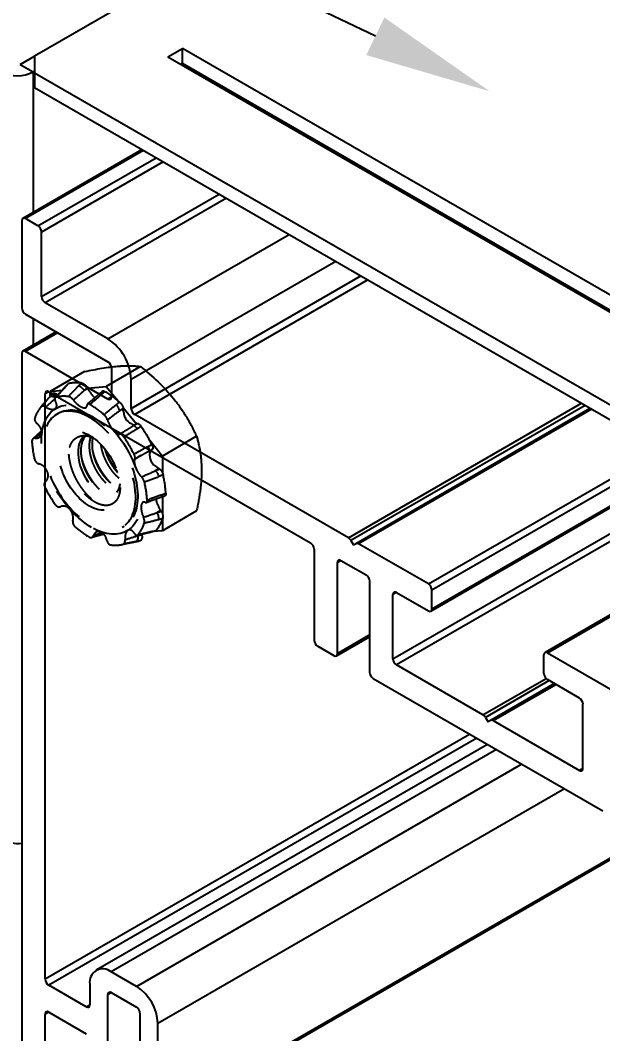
# Model space of a CAD drawing. Extents: x 0 to 11.1, y -12.5 to 0.1.
# Drawn here: x 6.555 to 7.704, y -7.981 to -5.982 of the extents above; entities that cross this region are included whole.
import ezdxf
from ezdxf import colors
from ezdxf.entities.mleader import LeaderData, LeaderLine
from ezdxf.math import Vec2, Vec3

# ---------------------------------------------------------------- set-up
doc = ezdxf.new("R2010")
doc.units = 0
doc.header["$LTSCALE"] = 0.5
doc.header["$MEASUREMENT"] = 0
doc.linetypes.add('HIDDEN', pattern=[0.375, 0.25, -0.125])
for name, color, linetype in [('FAB DWG', 221, 'CONTINUOUS'), ('Hardware', 242, 'CONTINUOUS'), ('Housing', 150, 'CONTINUOUS'), ('Mounting', 4, 'CONTINUOUS')]:
    doc.layers.add(name, color=color, linetype=linetype)
doc.styles.get("Standard").update_dxf_attribs({"font": 'arial.ttf'})

msp = doc.modelspace()

# ---------------------------------------------------------------- linework, layer by layer
at = {"layer": 'Hardware', "linetype": 'HIDDEN', "lineweight": 25, "ltscale": 0.5, "transparency": 16777216}
for p, q in [((6.6817, -6.6748), (6.6142, -6.7138)), ((6.7921, -6.665), (6.7247, -6.7039)), ((6.6701, -6.7032), (6.6761, -6.6972)), ((6.6142, -6.7138), (6.6374, -6.7117)), ((6.6142, -6.7235), (6.6142, -6.7138)), ((6.6486, -6.6994), (6.6432, -6.7054)), ((6.6501, -6.6985), (6.6448, -6.7044)), ((6.6872, -6.7063), (6.6812, -6.7123)), ((6.6882, -6.7082), (6.6812, -6.7123)), ((6.6882, -6.7082), (6.6872, -6.7063)), ((6.6876, -6.7072), (6.7247, -6.7039)), ((6.7169, -6.7132), (6.7105, -6.719)), ((6.7218, -6.7139), (6.7154, -6.7196)), ((6.7247, -6.7039), (6.7471, -6.7318)), ((6.6131, -6.7247), (6.6132, -6.7246)), ((6.6182, -6.7189), (6.6132, -6.7246)), ((6.744, -6.7405), (6.751, -6.7352)), ((6.6311, -6.7564), (6.6271, -6.7588)), ((6.7579, -6.7471), (6.7509, -6.7525)), ((6.7579, -6.7485), (6.7509, -6.7525)), ((6.7575, -6.7448), (6.7841, -6.7779)), ((6.7579, -6.7485), (6.7579, -6.7471)), ((6.7853, -6.7771), (6.7779, -6.782)), ((6.5971, -6.7913), (6.5962, -6.7922)), ((6.7515, -6.7979), (6.7584, -6.7939)), ((6.793, -6.7825), (6.7856, -6.7874)), ((6.8102, -6.8103), (6.8352, -6.8414)), ((6.9026, -6.8024), (6.8352, -6.8414)), ((6.8065, -6.8224), (6.8144, -6.8183)), ((6.8077, -6.8322), (6.8156, -6.8281)), ((6.8117, -6.8304), (6.8119, -6.83)), ((6.7927, -6.8405), (6.7811, -6.8473)), ((6.8352, -6.8414), (6.8352, -6.8742)), ((6.8283, -6.8663), (6.8213, -6.8703)), ((6.8213, -6.8703), (6.8294, -6.8668)), ((6.8294, -6.8668), (6.8283, -6.8663)), ((6.8366, -6.8784), (6.8285, -6.8819)), ((6.8338, -6.9176), (6.842, -6.9149)), ((6.8319, -6.9226), (6.8402, -6.9199)), ((6.8352, -6.9216), (6.8352, -6.9547)), ((6.8319, -6.9488), (6.8249, -6.9528)), ((6.8249, -6.9528), (6.8331, -6.9505)), ((6.8331, -6.9505), (6.8319, -6.9488)), ((6.9026, -6.9497), (6.8352, -6.9887)), ((6.8359, -6.9647), (6.8278, -6.9669)), ((6.8352, -6.9667), (6.8352, -6.9887)), ((6.7174, -6.9957), (6.7196, -6.9951)), ((6.756, -6.982), (6.76, -6.9797)), ((6.7903, -6.9964), (6.787, -6.9984)), ((6.787, -6.9984), (6.7946, -6.9968)), ((6.7946, -6.9968), (6.7943, -6.9955)), ((6.8136, -6.991), (6.8215, -6.9892)), ((6.8153, -6.9898), (6.8232, -6.9881)), ((6.8352, -6.9887), (6.8163, -6.9904)), ((6.7552, -7.0159), (6.7888, -7.0091)), ((6.7912, -7.0086), (6.7836, -7.0101)), ((6.7912, -7.0086), (6.7888, -7.0091))]:
    msp.add_line(p, q, dxfattribs=at)
at = {"layer": 'Hardware', "linetype": 'HIDDEN', "lineweight": 25, "ltscale": 0.5, "transparency": 16777216, "flags": 128}
for points in [[(6.6448, -6.7044), (6.6437, -6.7049), (6.6432, -6.7054)], [(6.6132, -6.7246), (6.614, -6.7239), (6.6152, -6.7234), (6.6166, -6.7233), (6.6182, -6.7234), (6.6198, -6.7239), (6.6216, -6.7247), (6.6232, -6.7257), (6.6238, -6.7262)], [(6.7154, -6.7196), (6.714, -6.719), (6.7127, -6.7186), (6.7116, -6.7185), (6.7108, -6.7188), (6.7105, -6.719)], [(6.6955, -6.9821), (6.6905, -6.9791), (6.6854, -6.9757), (6.6804, -6.9721), (6.6755, -6.9682), (6.6706, -6.964), (6.6657, -6.9596), (6.6609, -6.955), (6.6563, -6.9501), (6.6517, -6.945), (6.6472, -6.9397), (6.6429, -6.9342), (6.6387, -6.9286), (6.6346, -6.9227), (6.6307, -6.9168), (6.627, -6.9107), (6.6235, -6.9045), (6.6201, -6.8982), (6.617, -6.8919), (6.614, -6.8854), (6.6113, -6.879), (6.6087, -6.8725), (6.6064, -6.8659), (6.6044, -6.8594), (6.6026, -6.8529), (6.601, -6.8465), (6.5996, -6.8401), (6.5985, -6.8338), (6.5977, -6.8276), (6.5971, -6.8214), (6.5968, -6.8154), (6.5967, -6.8096), (6.5969, -6.8039), (6.5974, -6.7983), (6.5981, -6.793), (6.5991, -6.7878), (6.6003, -6.7828), (6.6017, -6.7781), (6.6034, -6.7736), (6.6054, -6.7694), (6.6076, -6.7654), (6.61, -6.7616), (6.6126, -6.7582), (6.6155, -6.755), (6.6185, -6.7522), (6.6218, -6.7496), (6.6252, -6.7473), (6.6289, -6.7454), (6.6327, -6.7438), (6.6366, -6.7425), (6.6408, -6.7415), (6.645, -6.7409), (6.6494, -6.7406), (6.654, -6.7406), (6.6586, -6.7409), (6.6633, -6.7416), (6.6681, -6.7426), (6.673, -6.744), (6.678, -6.7457), (6.6829, -6.7477), (6.688, -6.75), (6.693, -6.7526), (6.698, -6.7555), (6.7031, -6.7587), (6.7081, -6.7622), (6.7131, -6.7659), (6.718, -6.77), (6.7229, -6.7743), (6.7277, -6.7788), (6.7325, -6.7836), (6.7371, -6.7886), (6.7416, -6.7938), (6.746, -6.7991), (6.7503, -6.8047), (6.7544, -6.8105), (6.7584, -6.8163), (6.7622, -6.8224), (6.7658, -6.8285), (6.7693, -6.8347), (6.7725, -6.8411), (6.7756, -6.8475), (6.7784, -6.8539), (6.7811, -6.8604), (6.7835, -6.8669), (6.7857, -6.8734), (6.7876, -6.8799), (6.7893, -6.8864), (6.7908, -6.8928), (6.792, -6.8992), (6.793, -6.9055), (6.7937, -6.9116), (6.7941, -6.9177), (6.7943, -6.9236), (6.7942, -6.9294), (6.7939, -6.935), (6.7933, -6.9405), (6.7925, -6.9458), (6.7914, -6.9508), (6.7901, -6.9557), (6.7885, -6.9603), (6.7867, -6.9647), (6.7846, -6.9688), (6.7823, -6.9727), (6.7798, -6.9762), (6.777, -6.9796), (6.7741, -6.9826), (6.7709, -6.9853), (6.7676, -6.9877), (6.764, -6.9898), (6.7603, -6.9916), (6.7564, -6.993), (6.7524, -6.9942), (6.7482, -6.995), (6.7438, -6.9955), (6.7394, -6.9956), (6.7348, -6.9954), (6.7301, -6.9949), (6.7253, -6.994), (6.7205, -6.9928), (6.7156, -6.9913), (6.7106, -6.9895), (6.7056, -6.9874), (6.7006, -6.9849), (6.6955, -6.9821)], [(6.6915, -6.7651), (6.6867, -6.7625), (6.6818, -6.7601), (6.677, -6.7581), (6.6723, -6.7564), (6.6675, -6.755), (6.6629, -6.7539), (6.6583, -6.7532), (6.6539, -6.7528), (6.6495, -6.7527), (6.6453, -6.753), (6.6411, -6.7536), (6.6372, -6.7545), (6.6334, -6.7558), (6.6297, -6.7574), (6.6262, -6.7593), (6.6229, -6.7615), (6.6198, -6.764), (6.6169, -6.7668), (6.6143, -6.77), (6.6118, -6.7734), (6.6096, -6.777), (6.6076, -6.781), (6.6058, -6.7852), (6.6043, -6.7896), (6.603, -6.7943), (6.602, -6.7992), (6.6012, -6.8043), (6.6007, -6.8095), (6.6004, -6.815), (6.6004, -6.8206), (6.6007, -6.8263), (6.6012, -6.8322), (6.602, -6.8382), (6.603, -6.8442), (6.6043, -6.8504), (6.6058, -6.8566), (6.6076, -6.8628), (6.6096, -6.8691), (6.6118, -6.8753), (6.6143, -6.8816), (6.6169, -6.8878), (6.6198, -6.894), (6.6229, -6.9001), (6.6262, -6.9061), (6.6297, -6.912), (6.6334, -6.9178), (6.6372, -6.9235), (6.6411, -6.929), (6.6453, -6.9343), (6.6495, -6.9395), (6.6539, -6.9445), (6.6583, -6.9492), (6.6629, -6.9538), (6.6675, -6.9581), (6.6723, -6.9621), (6.677, -6.9659), (6.6818, -6.9694), (6.6867, -6.9727), (6.6915, -6.9756), (6.6964, -6.9783), (6.7012, -6.9806), (6.706, -6.9826), (6.7108, -6.9843), (6.7155, -6.9857), (6.7201, -6.9868), (6.7247, -6.9875), (6.7292, -6.9879), (6.7335, -6.988), (6.7378, -6.9877), (6.7419, -6.9871), (6.7459, -6.9862), (6.7497, -6.985), (6.7533, -6.9834), (6.7568, -6.9815), (6.7601, -6.9793), (6.7632, -6.9767), (6.7661, -6.9739), (6.7688, -6.9708), (6.7712, -6.9674), (6.7735, -6.9637), (6.7755, -6.9598), (6.7772, -6.9556), (6.7788, -6.9511), (6.78, -6.9464), (6.7811, -6.9416), (6.7818, -6.9365), (6.7824, -6.9312), (6.7826, -6.9258), (6.7826, -6.9202), (6.7824, -6.9144), (6.7818, -6.9085), (6.7811, -6.9026), (6.78, -6.8965), (6.7788, -6.8904), (6.7772, -6.8842), (6.7755, -6.8779), (6.7735, -6.8717), (6.7712, -6.8654), (6.7688, -6.8592), (6.7661, -6.8529), (6.7632, -6.8468), (6.7601, -6.8407), (6.7568, -6.8346), (6.7533, -6.8287), (6.7497, -6.8229), (6.7459, -6.8173), (6.7419, -6.8118), (6.7378, -6.8064), (6.7335, -6.8012), (6.7292, -6.7963), (6.7247, -6.7915), (6.7201, -6.787), (6.7155, -6.7827), (6.7108, -6.7786), (6.706, -6.7748), (6.7012, -6.7713), (6.6964, -6.7681), (6.6915, -6.7651)], [(6.6311, -6.7564), (6.6337, -6.7551), (6.6374, -6.7535), (6.6412, -6.7522), (6.6451, -6.7513), (6.6493, -6.7507), (6.6535, -6.7504), (6.6579, -6.7505), (6.6623, -6.7509), (6.6669, -6.7516), (6.6715, -6.7527), (6.6763, -6.7541), (6.681, -6.7558), (6.6858, -6.7578), (6.6907, -6.7602), (6.6955, -6.7628), (6.7004, -6.7658), (6.7052, -6.769), (6.71, -6.7725), (6.7148, -6.7763), (6.7195, -6.7804), (6.7241, -6.7847), (6.7287, -6.7892), (6.7332, -6.794), (6.7375, -6.7989), (6.7418, -6.8041), (6.7459, -6.8094), (6.7499, -6.815), (6.7537, -6.8206), (6.7573, -6.8264), (6.7608, -6.8323), (6.7641, -6.8384), (6.7672, -6.8445), (6.7701, -6.8506), (6.7728, -6.8568), (6.7752, -6.8631), (6.7775, -6.8694), (6.7795, -6.8756), (6.7812, -6.8818), (6.7828, -6.888), (6.784, -6.8942), (6.7851, -6.9003), (6.7858, -6.9062), (6.7864, -6.9121), (6.7866, -6.9178), (6.7866, -6.9234), (6.7864, -6.9289), (6.7858, -6.9342), (6.7851, -6.9393), (6.784, -6.9441), (6.7828, -6.9488), (6.7812, -6.9532), (6.7795, -6.9574), (6.7775, -6.9614), (6.7752, -6.9651), (6.7728, -6.9685), (6.7701, -6.9716), (6.7672, -6.9744), (6.7641, -6.9769), (6.7608, -6.9792), (6.76, -6.9797)], [(6.5962, -6.7922), (6.597, -6.7916), (6.5971, -6.7915)], [(6.6915, -6.9401), (6.6876, -6.9377), (6.6836, -6.9349), (6.6797, -6.9319), (6.6759, -6.9287), (6.6721, -6.9252), (6.6684, -6.9214), (6.6648, -6.9175), (6.6613, -6.9133), (6.658, -6.909), (6.6548, -6.9045), (6.6517, -6.8998), (6.6488, -6.895), (6.6461, -6.8901), (6.6436, -6.8852), (6.6413, -6.8801), (6.6392, -6.875), (6.6374, -6.8699), (6.6357, -6.8648), (6.6343, -6.8598), (6.6332, -6.8547), (6.6323, -6.8498), (6.6317, -6.8449), (6.6313, -6.8402), (6.6311, -6.8355), (6.6313, -6.831), (6.6317, -6.8267), (6.6323, -6.8226), (6.6332, -6.8187), (6.6343, -6.815), (6.6357, -6.8115), (6.6374, -6.8083), (6.6392, -6.8053), (6.6413, -6.8027), (6.6436, -6.8003), (6.6461, -6.7982), (6.6488, -6.7964), (6.6517, -6.795), (6.6548, -6.7938), (6.658, -6.793), (6.6613, -6.7926), (6.6648, -6.7924), (6.6684, -6.7926), (6.6721, -6.7931), (6.6759, -6.794), (6.6797, -6.7952), (6.6836, -6.7967), (6.6876, -6.7985), (6.6915, -6.8007), (6.6955, -6.8031), (6.6994, -6.8058), (6.7033, -6.8088), (6.7071, -6.812), (6.7109, -6.8156), (6.7146, -6.8193), (6.7182, -6.8233), (6.7217, -6.8274), (6.7251, -6.8318), (6.7283, -6.8363), (6.7313, -6.8409), (6.7342, -6.8457), (6.7369, -6.8506), (6.7394, -6.8556), (6.7417, -6.8606), (6.7438, -6.8657), (6.7457, -6.8708), (6.7473, -6.8759), (6.7487, -6.881), (6.7498, -6.886), (6.7507, -6.891), (6.7514, -6.8958), (6.7518, -6.9006), (6.7519, -6.9052), (6.7518, -6.9097), (6.7514, -6.914), (6.7507, -6.9182), (6.7498, -6.9221), (6.7487, -6.9258), (6.7473, -6.9293), (6.7457, -6.9325), (6.7438, -6.9354), (6.7417, -6.9381), (6.7394, -6.9405), (6.7369, -6.9425), (6.7342, -6.9443), (6.7313, -6.9458), (6.7283, -6.9469), (6.7251, -6.9477), (6.7217, -6.9482), (6.7182, -6.9483), (6.7146, -6.9481), (6.7109, -6.9476), (6.7071, -6.9467), (6.7033, -6.9455), (6.6994, -6.944), (6.6955, -6.9422), (6.6915, -6.9401)], [(6.7856, -6.7874), (6.7844, -6.7858), (6.7831, -6.7845), (6.7819, -6.7833), (6.7807, -6.7825), (6.7796, -6.7819), (6.7787, -6.7818), (6.7779, -6.7819), (6.7779, -6.782)], [(6.6821, -6.8011), (6.6809, -6.802), (6.677, -6.8061), (6.6739, -6.8111), (6.6714, -6.8169), (6.6698, -6.8234), (6.669, -6.8302), (6.6689, -6.8376), (6.6696, -6.8453), (6.6711, -6.8534), (6.6733, -6.8615), (6.6762, -6.8695), (6.6797, -6.8772), (6.6837, -6.8846), (6.6883, -6.8916), (6.6932, -6.8981), (6.6985, -6.904), (6.704, -6.909), (6.7095, -6.9132), (6.715, -6.9164), (6.7204, -6.9187), (6.7257, -6.9201), (6.7307, -6.9204), (6.7352, -6.9197), (6.7393, -6.918), (6.7427, -6.9153), (6.7453, -6.9123), (6.7453, -6.9123)], [(6.8065, -6.8224), (6.8073, -6.8242), (6.808, -6.826), (6.8084, -6.8277), (6.8086, -6.8292), (6.8086, -6.8305), (6.8084, -6.8315), (6.8079, -6.8321), (6.8077, -6.8322)], [(6.8338, -6.9176), (6.8337, -6.9193), (6.8335, -6.9206), (6.833, -6.9217), (6.8324, -6.9224), (6.8319, -6.9226)], [(6.7174, -6.9957), (6.7186, -6.9952), (6.7192, -6.9948)], [(6.8153, -6.9898), (6.8145, -6.9906), (6.8136, -6.991)], [(6.7836, -7.0101), (6.7847, -7.0096), (6.7857, -7.0088), (6.7865, -7.0075), (6.7871, -7.006), (6.7874, -7.0043), (6.7875, -7.0024), (6.7874, -7.0004), (6.787, -6.9984)]]:
    msp.add_lwpolyline(points, dxfattribs=at)
at = {"layer": 'Hardware', "linetype": 'HIDDEN', "lineweight": 25, "ltscale": 0.5, "transparency": 16777216}
for centre, radius, start, end in [((6.6666, -6.7687), 0.072, 82.4722, 103.2181), ((6.6654, -6.7202), 0.0176, 26.6582, 74.5687), ((6.721, -6.7007), 0.0317, 207.6733, 233.8029), ((6.6226, -6.8806), 0.194, 48.5473, 59.2451), ((6.641, -6.7909), 0.0674, 82.1797, 103.5105), ((6.6527, -6.7896), 0.0728, 141.3924, 161.6585), ((6.5998, -6.8957), 0.1815, 48.3955, 59.3968), ((6.7317, -6.7555), 0.0194, 8.8427, 50.6058), ((6.7864, -6.7531), 0.0276, 182.7818, 258.5062), ((6.5497, -6.9522), 0.2966, 26.8375, 34.8949), ((6.7714, -6.802), 0.1937, 183.0886, 193.6242), ((6.5316, -6.9627), 0.2775, 26.7233, 35.0091), ((6.8374, -6.8393), 0.0273, 160.8642, 239.7255), ((6.8101, -6.8853), 0.0187, 10.6974, 53.354), ((6.6117, -6.9387), 0.1937, 3.0886, 13.6242), ((6.6353, -6.9266), 0.207, 3.2339, 13.4789), ((6.8514, -6.778), 0.2775, 206.7233, 215.0091), ((6.8533, -6.9237), 0.0308, 183.8013, 214.5768), ((6.8098, -6.9631), 0.0183, 348.1156, 34.3938), ((6.7304, -6.9511), 0.0728, 321.3924, 341.6585), ((6.7622, -6.9399), 0.0778, 321.6706, 341.3803), ((6.7833, -6.8451), 0.1815, 228.3955, 239.3968), ((6.7421, -6.9498), 0.0674, 262.1797, 283.5105)]:
    msp.add_arc(centre, radius, start, end, dxfattribs=at)
for points in [[(6.6817, -6.6748), (6.7057, -6.6697), (6.7279, -6.6659), (6.7468, -6.6642)], [(6.7921, -6.665), (6.8162, -6.684), (6.8384, -6.7046), (6.8572, -6.728)], [(6.6448, -6.7044), (6.6385, -6.7114), (6.632, -6.7184), (6.6252, -6.7254)], [(6.6501, -6.7242), (6.6565, -6.7171), (6.6632, -6.7101), (6.6701, -6.7032)], [(6.6812, -6.7123), (6.6739, -6.7185), (6.6668, -6.7248), (6.6599, -6.7311)], [(6.693, -6.7154), (6.691, -6.7131), (6.6894, -6.7106), (6.6882, -6.7082)], [(6.5958, -6.7442), (6.6014, -6.7379), (6.6071, -6.7314), (6.6131, -6.7247)], [(6.7154, -6.7196), (6.708, -6.7264), (6.7002, -6.733), (6.6922, -6.7394)], [(6.7203, -6.7599), (6.7279, -6.7532), (6.7358, -6.7467), (6.744, -6.7405)], [(6.7509, -6.7525), (6.7427, -6.7582), (6.7348, -6.7642), (6.727, -6.7702)], [(6.7589, -6.7544), (6.7581, -6.7521), (6.7578, -6.7501), (6.7579, -6.7485)], [(6.7856, -6.7874), (6.7769, -6.7931), (6.7681, -6.7985), (6.7589, -6.8035)], [(6.7795, -6.8379), (6.7883, -6.8324), (6.7973, -6.8272), (6.8065, -6.8224)], [(6.7941, -6.8824), (6.8032, -6.8786), (6.8123, -6.8746), (6.8213, -6.8703)], [(6.8283, -6.8663), (6.8269, -6.8657), (6.8253, -6.8645), (6.8237, -6.8628)], [(6.8285, -6.8819), (6.8191, -6.886), (6.8095, -6.8897), (6.7999, -6.8931)], [(6.8051, -6.9283), (6.8146, -6.9244), (6.8242, -6.9208), (6.8338, -6.9176)], [(6.7979, -6.962), (6.8069, -6.9591), (6.8159, -6.956), (6.8249, -6.9528)], [(6.8319, -6.9488), (6.8304, -6.9466), (6.8291, -6.9441), (6.828, -6.9412)], [(6.8278, -6.9669), (6.8182, -6.9696), (6.8088, -6.9719), (6.7995, -6.974)], [(6.7873, -6.9965), (6.7968, -6.9941), (6.8061, -6.9918), (6.8153, -6.9898)], [(6.7836, -7.0101), (6.7748, -7.0119), (6.7662, -7.0137), (6.7578, -7.0153)], [(6.7617, -7.0063), (6.77, -7.0037), (6.7784, -7.0011), (6.787, -6.9984)]]:
    msp.add_open_spline(points, degree=3, dxfattribs=at)
for points, knots in [([(6.7468, -6.6642), (6.7561, -6.6634), (6.7646, -6.6631), (6.7795, -6.6634), (6.7861, -6.664), (6.7921, -6.665)], [0, 0, 0, 0, 0.5, 0.5, 1, 1, 1, 1]), ([(6.6761, -6.6972), (6.6779, -6.6975), (6.6801, -6.6986), (6.6842, -6.702), (6.6861, -6.7042), (6.6872, -6.7063)], [0, 0, 0, 0, 0.5, 0.5, 1, 1, 1, 1]), ([(6.6432, -6.7054), (6.6431, -6.7054), (6.6407, -6.7081), (6.6359, -6.7133), (6.6295, -6.7202), (6.6253, -6.7245), (6.6237, -6.7262)], [0, 0, 0, 0, 0.009712, 0.383397, 0.756669, 1, 1, 1, 1]), ([(6.6486, -6.6995), (6.6487, -6.6994), (6.649, -6.6989), (6.6496, -6.6987), (6.6501, -6.6985)], [0, 0, 0, 0, 0.167878, 1, 1, 1, 1]), ([(6.7169, -6.7133), (6.7173, -6.713), (6.718, -6.7125), (6.7197, -6.7128), (6.7211, -6.7135), (6.7218, -6.7139)], [0, 0, 0, 0, 0.313024, 0.687585, 1, 1, 1, 1]), ([(6.6229, -6.7288), (6.6203, -6.7312), (6.6144, -6.7366), (6.6086, -6.7419), (6.6054, -6.7448)], [0, 0, 0, 0, 0.44642, 1, 1, 1, 1]), ([(6.6054, -6.7448), (6.6088, -6.747), (6.6124, -6.7485), (6.6189, -6.7497), (6.6218, -6.7493), (6.6258, -6.7468), (6.6268, -6.7446), (6.6269, -6.7392), (6.6259, -6.736), (6.6241, -6.7329)], [0, 0, 0, 0, 0.25, 0.25, 0.5, 0.5, 0.75, 0.75, 1, 1, 1, 1]), ([(6.6183, -6.7189), (6.6187, -6.7185), (6.6197, -6.7176), (6.6221, -6.7174), (6.6249, -6.718), (6.6273, -6.7192), (6.6286, -6.7202), (6.6291, -6.7206)], [0, 0, 0, 0, 0.2076438, 0.433217, 0.658773, 0.8843328, 1, 1, 1, 1]), ([(6.6252, -6.7254), (6.6239, -6.7257), (6.6231, -6.7266), (6.6227, -6.7294), (6.6231, -6.7311), (6.6241, -6.7329)], [0, 0, 0, 0, 0.5, 0.5, 1, 1, 1, 1]), ([(6.6599, -6.7311), (6.6586, -6.7293), (6.657, -6.7277), (6.6534, -6.7251), (6.6516, -6.7243), (6.6501, -6.7242)], [0, 0, 0, 0, 0.5, 0.5, 1, 1, 1, 1]), ([(6.6599, -6.7311), (6.6622, -6.7342), (6.6652, -6.7373), (6.6713, -6.7424), (6.6746, -6.7444), (6.6803, -6.7464), (6.6827, -6.7465), (6.6859, -6.7449), (6.6867, -6.7431), (6.6866, -6.7408)], [0, 0, 0, 0, 0.25, 0.25, 0.5, 0.5, 0.75, 0.75, 1, 1, 1, 1]), ([(6.7105, -6.719), (6.7104, -6.7191), (6.7076, -6.7217), (6.7019, -6.7267), (6.6943, -6.7332), (6.6893, -6.7371), (6.6874, -6.7387)], [0, 0, 0, 0, 0.009612, 0.380782, 0.754366, 1, 1, 1, 1]), ([(6.751, -6.7352), (6.7529, -6.7368), (6.7547, -6.7391), (6.7573, -6.7435), (6.758, -6.7457), (6.7579, -6.7471)], [0, 0, 0, 0, 0.5, 0.5, 1, 1, 1, 1]), ([(6.8572, -6.728), (6.8666, -6.7397), (6.875, -6.7518), (6.89, -6.7767), (6.8966, -6.7895), (6.9026, -6.8024)], [0, 0, 0, 0, 0.5, 0.5, 1, 1, 1, 1]), ([(6.6054, -6.7448), (6.6035, -6.7436), (6.6016, -6.7429), (6.5981, -6.7426), (6.5966, -6.7432), (6.5958, -6.7442)], [0, 0, 0, 0, 0.5, 0.5, 1, 1, 1, 1]), ([(6.6922, -6.7394), (6.6906, -6.7385), (6.6891, -6.7381), (6.6871, -6.7386), (6.6866, -6.7395), (6.6866, -6.7408)], [0, 0, 0, 0, 0.5, 0.5, 1, 1, 1, 1]), ([(6.5836, -6.7667), (6.5831, -6.7682), (6.5832, -6.77), (6.5848, -6.7738), (6.5861, -6.7757), (6.5879, -6.7772)], [0, 0, 0, 0, 0.5, 0.5, 1, 1, 1, 1]), ([(6.5843, -6.8062), (6.5877, -6.8064), (6.5909, -6.8057), (6.5955, -6.8023), (6.5971, -6.7997), (6.5978, -6.7935), (6.5971, -6.7899), (6.5936, -6.783), (6.591, -6.7798), (6.5879, -6.7772)], [0, 0, 0, 0, 0.25, 0.25, 0.5, 0.5, 0.75, 0.75, 1, 1, 1, 1]), ([(6.727, -6.7702), (6.7267, -6.7687), (6.7258, -6.7668), (6.7234, -6.7631), (6.7219, -6.7613), (6.7203, -6.7599)], [0, 0, 0, 0, 0.5, 0.5, 1, 1, 1, 1]), ([(6.727, -6.7702), (6.7277, -6.773), (6.7291, -6.7764), (6.7329, -6.7831), (6.7354, -6.7866), (6.7407, -6.7925), (6.7434, -6.7949), (6.7481, -6.7979), (6.7501, -6.7984), (6.7515, -6.7979)], [0, 0, 0, 0, 0.25, 0.25, 0.5, 0.5, 0.75, 0.75, 1, 1, 1, 1]), ([(6.7854, -6.7772), (6.7856, -6.7771), (6.786, -6.7767), (6.7873, -6.777), (6.7892, -6.7782), (6.7913, -6.7802), (6.7925, -6.7818), (6.793, -6.7825)], [0, 0, 0, 0, 0.10707, 0.339969, 0.572866, 0.805753, 1, 1, 1, 1]), ([(6.5962, -6.7922), (6.5962, -6.7923), (6.5942, -6.7943), (6.5902, -6.7981), (6.5848, -6.8032), (6.5813, -6.8062), (6.5799, -6.8075)], [0, 0, 0, 0, 0.0051049, 0.3700179, 0.7307274, 1, 1, 1, 1]), ([(6.5975, -6.7959), (6.5962, -6.7969), (6.5919, -6.8005), (6.5875, -6.8038), (6.5843, -6.8062)], [0, 0, 0, 0, 0.278333, 1, 1, 1, 1]), ([(6.7779, -6.782), (6.7778, -6.782), (6.7745, -6.7842), (6.7681, -6.7883), (6.7616, -6.7921), (6.7584, -6.794)], [0, 0, 0, 0, 0.012985, 0.520745, 1, 1, 1, 1]), ([(6.5843, -6.8062), (6.5824, -6.8061), (6.5808, -6.8066), (6.5785, -6.8089), (6.5779, -6.8106), (6.578, -6.8125)], [0, 0, 0, 0, 0.5, 0.5, 1, 1, 1, 1]), ([(6.7518, -6.9032), (6.7518, -6.9042), (6.7518, -6.907), (6.7513, -6.9114), (6.7504, -6.9162), (6.749, -6.9206), (6.7473, -6.9245), (6.7453, -6.928), (6.7428, -6.931), (6.7401, -6.9336), (6.737, -6.9357), (6.7337, -6.9373), (6.73, -6.9384), (6.7262, -6.939), (6.7222, -6.9389), (6.7181, -6.9384), (6.7138, -6.9374), (6.7094, -6.9359), (6.7049, -6.9338), (6.7005, -6.9314), (6.696, -6.9284), (6.6916, -6.925), (6.6873, -6.9212), (6.683, -6.9171), (6.6789, -6.9125), (6.675, -6.9077), (6.6713, -6.9026), (6.6679, -6.8974), (6.6647, -6.8919), (6.6617, -6.8862), (6.6591, -6.8805), (6.6567, -6.8746), (6.6547, -6.8687), (6.653, -6.8628), (6.6518, -6.857), (6.6509, -6.8515), (6.6503, -6.8459), (6.6502, -6.8406), (6.6503, -6.8355), (6.6509, -6.8306), (6.6518, -6.8259), (6.6532, -6.8216), (6.6548, -6.8177), (6.6568, -6.8142), (6.6591, -6.811), (6.6617, -6.8082), (6.6645, -6.8059), (6.6676, -6.804), (6.671, -6.8026), (6.6746, -6.8016), (6.6784, -6.8011), (6.6823, -6.801), (6.6864, -6.8014), (6.6905, -6.8023), (6.6945, -6.8035), (6.6971, -6.8045), (6.6983, -6.805)], [0, 0, 0, 0, 0.011423, 0.031682, 0.052566, 0.07345, 0.093138, 0.112825, 0.133087, 0.153349, 0.173001, 0.192651, 0.212896, 0.233141, 0.252407, 0.271673, 0.291512, 0.311351, 0.330398, 0.349444, 0.369052, 0.388659, 0.407502, 0.426346, 0.445762, 0.465178, 0.483621, 0.502063, 0.521042, 0.54002, 0.558439, 0.576858, 0.595849, 0.61484, 0.632679, 0.650518, 0.668874, 0.687231, 0.705072, 0.722912, 0.741299, 0.759686, 0.77707, 0.794455, 0.812354, 0.830253, 0.847488, 0.864723, 0.882471, 0.900219, 0.91718, 0.934141, 0.951615, 0.969089, 0.98572, 1, 1, 1, 1]), ([(6.6841, -6.8013), (6.6835, -6.8019), (6.6815, -6.8039), (6.679, -6.8084), (6.6766, -6.8143), (6.6751, -6.8205), (6.6744, -6.8272), (6.6743, -6.8344), (6.675, -6.8421), (6.6765, -6.8502), (6.6787, -6.8583), (6.6816, -6.8663), (6.6851, -6.8741), (6.6892, -6.8815), (6.6937, -6.8885), (6.6987, -6.8951), (6.704, -6.9009), (6.7095, -6.906), (6.715, -6.9101), (6.7205, -6.9134), (6.726, -6.9157), (6.7313, -6.9171), (6.7362, -6.9173), (6.7398, -6.9169), (6.7415, -6.9162), (6.7418, -6.916)], [0, 0, 0, 0, 0.022131, 0.070393, 0.118609, 0.161576, 0.203828, 0.249254, 0.295478, 0.342112, 0.388745, 0.434969, 0.480395, 0.525821, 0.572045, 0.618679, 0.665312, 0.711536, 0.756962, 0.802388, 0.848612, 0.895246, 0.941879, 0.988103, 1, 1, 1, 1]), ([(6.6939, -6.8033), (6.6938, -6.8036), (6.6928, -6.8058), (6.6918, -6.8105), (6.6909, -6.8174), (6.6909, -6.8248), (6.6916, -6.8326), (6.6931, -6.8406), (6.6953, -6.8488), (6.6982, -6.8568), (6.7017, -6.8645), (6.7058, -6.8719), (6.7103, -6.879), (6.7153, -6.8855), (6.7206, -6.8914), (6.726, -6.8964), (6.7316, -6.9005), (6.7371, -6.9038), (6.7425, -6.9061), (6.7463, -6.9072), (6.7481, -6.9073), (6.7482, -6.9073)], [0, 0, 0, 0, 0.008508, 0.066769, 0.124024, 0.18128, 0.239541, 0.298318, 0.357095, 0.415356, 0.472612, 0.529867, 0.588128, 0.646905, 0.705682, 0.763943, 0.821199, 0.878455, 0.936716, 0.995493, 1, 1, 1, 1]), ([(6.698, -6.8049), (6.6978, -6.8059), (6.697, -6.8088), (6.6965, -6.8144), (6.6964, -6.8216), (6.6971, -6.8294), (6.6986, -6.8374), (6.7008, -6.8456), (6.7037, -6.8536), (6.7072, -6.8613), (6.7113, -6.8687), (6.7158, -6.8758), (6.7208, -6.8823), (6.7261, -6.8882), (6.7316, -6.8932), (6.7371, -6.8974), (6.7426, -6.9006), (6.7469, -6.9025), (6.7492, -6.9031), (6.7498, -6.9032)], [0, 0, 0, 0, 0.029069, 0.087449, 0.150214, 0.214082, 0.278515, 0.342948, 0.406816, 0.469581, 0.532346, 0.596213, 0.660647, 0.72508, 0.788947, 0.851713, 0.914478, 0.978345, 1, 1, 1, 1]), ([(6.7589, -6.8035), (6.7576, -6.8016), (6.7562, -6.8001), (6.7535, -6.798), (6.7523, -6.7976), (6.7515, -6.7979)], [0, 0, 0, 0, 0.5, 0.5, 1, 1, 1, 1]), ([(6.9026, -6.8024), (6.9056, -6.8127), (6.9081, -6.8235), (6.9116, -6.8461), (6.9125, -6.8579), (6.9125, -6.8704)], [0, 0, 0, 0, 0.5, 0.5, 1, 1, 1, 1]), ([(6.6977, -6.8321), (6.698, -6.8331), (6.6989, -6.837), (6.7012, -6.8438), (6.7045, -6.8524), (6.7084, -6.8606), (6.7129, -6.8686), (6.7178, -6.8762), (6.7231, -6.8834), (6.7281, -6.8894), (6.7314, -6.8926), (6.7327, -6.8939)], [0, 0, 0, 0, 0.044597, 0.170375, 0.294942, 0.417546, 0.540149, 0.664717, 0.790494, 0.916679, 1, 1, 1, 1]), ([(6.7137, -6.8184), (6.7137, -6.8189), (6.714, -6.822), (6.7152, -6.8279), (6.7174, -6.836), (6.7203, -6.844), (6.7238, -6.8517), (6.7279, -6.8592), (6.7324, -6.8662), (6.7374, -6.8728), (6.7427, -6.8786), (6.7468, -6.8825), (6.749, -6.8842), (6.7495, -6.8845)], [0, 0, 0, 0, 0.019974, 0.127086, 0.234199, 0.34037, 0.44471, 0.549049, 0.655221, 0.762333, 0.869446, 0.975617, 1, 1, 1, 1]), ([(6.7215, -6.8273), (6.722, -6.8292), (6.7232, -6.8337), (6.7258, -6.8408), (6.7293, -6.8486), (6.7334, -6.856), (6.7379, -6.863), (6.7423, -6.8689), (6.7453, -6.8721), (6.7465, -6.8734)], [0, 0, 0, 0, 0.108285, 0.266059, 0.421111, 0.576162, 0.733937, 0.893109, 1, 1, 1, 1]), ([(6.7226, -6.8287), (6.7228, -6.8295), (6.724, -6.8332), (6.7266, -6.8396), (6.7305, -6.8479), (6.735, -6.8558), (6.7399, -6.8634), (6.7435, -6.8685), (6.7455, -6.8709), (6.7457, -6.8711)], [0, 0, 0, 0, 0.052723, 0.240032, 0.424388, 0.608743, 0.796052, 0.98518, 1, 1, 1, 1]), ([(6.7927, -6.8405), (6.7946, -6.8394), (6.7996, -6.8365), (6.8046, -6.8338), (6.8077, -6.8322)], [0, 0, 0, 0, 0.392707, 1, 1, 1, 1]), ([(6.8144, -6.8183), (6.8149, -6.8193), (6.8158, -6.8214), (6.8165, -6.8242), (6.8166, -6.8264), (6.8163, -6.8277), (6.8158, -6.8279), (6.8156, -6.828)], [0, 0, 0, 0, 0.22581, 0.451621, 0.677415, 0.903213, 1, 1, 1, 1]), ([(6.5832, -6.8477), (6.5836, -6.8497), (6.5848, -6.8517), (6.5879, -6.855), (6.5898, -6.8562), (6.5917, -6.8568)], [0, 0, 0, 0, 0.5, 0.5, 1, 1, 1, 1]), ([(6.6047, -6.8918), (6.6071, -6.8898), (6.6089, -6.8869), (6.6103, -6.8801), (6.61, -6.8761), (6.6072, -6.8686), (6.6048, -6.8652), (6.5988, -6.8596), (6.5953, -6.8577), (6.5917, -6.8568)], [0, 0, 0, 0, 0.25, 0.25, 0.5, 0.5, 0.75, 0.75, 1, 1, 1, 1]), ([(6.6503, -6.8379), (6.6504, -6.8397), (6.6508, -6.8443), (6.6521, -6.8519), (6.6542, -6.8607), (6.6569, -6.8694), (6.6603, -6.8779), (6.6642, -6.8861), (6.6687, -6.8941), (6.6736, -6.9017), (6.6789, -6.9089), (6.6846, -6.9156), (6.6905, -6.9216), (6.6965, -6.9267), (6.7026, -6.9311), (6.7086, -6.9346), (6.7142, -6.9371), (6.7176, -6.9381), (6.7191, -6.9385)], [0, 0, 0, 0, 0.042703, 0.108166, 0.173842, 0.239304, 0.304138, 0.367949, 0.43176, 0.496593, 0.562056, 0.627731, 0.693194, 0.758027, 0.821838, 0.885649, 0.950483, 1, 1, 1, 1]), ([(6.6756, -6.8448), (6.6759, -6.8459), (6.6768, -6.8498), (6.6791, -6.8566), (6.6824, -6.8651), (6.6863, -6.8734), (6.6908, -6.8813), (6.6957, -6.889), (6.701, -6.8962), (6.706, -6.9022), (6.7093, -6.9054), (6.7106, -6.9067)], [0, 0, 0, 0, 0.044597, 0.170375, 0.294942, 0.417546, 0.540149, 0.664717, 0.790494, 0.916679, 1, 1, 1, 1]), ([(6.7811, -6.8473), (6.7816, -6.8467), (6.7818, -6.8454), (6.7812, -6.842), (6.7805, -6.8399), (6.7795, -6.8379)], [0, 0, 0, 0, 0.5, 0.5, 1, 1, 1, 1]), ([(6.7811, -6.8473), (6.7801, -6.8485), (6.7797, -6.8507), (6.7801, -6.8564), (6.781, -6.86), (6.7838, -6.8675), (6.7856, -6.8713), (6.7898, -6.8779), (6.792, -6.8806), (6.7941, -6.8824)], [0, 0, 0, 0, 0.25, 0.25, 0.5, 0.5, 0.75, 0.75, 1, 1, 1, 1]), ([(6.8294, -6.8668), (6.8307, -6.8673), (6.8322, -6.8689), (6.8349, -6.8732), (6.836, -6.8759), (6.8366, -6.8784)], [0, 0, 0, 0, 0.5, 0.5, 1, 1, 1, 1]), ([(6.9125, -6.8704), (6.9125, -6.8829), (6.9115, -6.896), (6.9081, -6.9226), (6.9056, -6.9361), (6.9026, -6.9497)], [0, 0, 0, 0, 0.5, 0.5, 1, 1, 1, 1]), ([(6.6047, -6.8918), (6.6033, -6.8929), (6.6025, -6.8946), (6.6021, -6.8986), (6.6025, -6.9008), (6.6036, -6.9028)], [0, 0, 0, 0, 0.5, 0.5, 1, 1, 1, 1]), ([(6.7513, -6.8965), (6.7511, -6.8976), (6.7508, -6.9001), (6.7498, -6.9034), (6.7486, -6.9067), (6.7471, -6.9097), (6.7459, -6.9114), (6.7453, -6.9123)], [0, 0, 0, 0, 0.188717, 0.388988, 0.589259, 0.794629, 1, 1, 1, 1]), ([(6.7999, -6.8931), (6.7994, -6.891), (6.7985, -6.8889), (6.7964, -6.885), (6.7952, -6.8834), (6.7941, -6.8824)], [0, 0, 0, 0, 0.5, 0.5, 1, 1, 1, 1]), ([(6.7453, -6.9123), (6.7459, -6.9118), (6.7471, -6.9107), (6.7486, -6.9086), (6.7499, -6.9061), (6.7508, -6.9032), (6.7514, -6.9009), (6.7515, -6.8994), (6.7516, -6.8991)], [0, 0, 0, 0, 0.187678, 0.375356, 0.568486, 0.761615, 0.949308, 1, 1, 1, 1]), ([(6.842, -6.9149), (6.842, -6.9158), (6.8419, -6.9176), (6.8413, -6.9193), (6.8405, -6.9196), (6.8402, -6.9198)], [0, 0, 0, 0, 0.3565383, 0.713078, 1, 1, 1, 1]), ([(6.6241, -6.9373), (6.6254, -6.9391), (6.6271, -6.9405), (6.6308, -6.942), (6.6327, -6.942), (6.6343, -6.9413)], [0, 0, 0, 0, 0.5, 0.5, 1, 1, 1, 1]), ([(6.8015, -6.9329), (6.7995, -6.9319), (6.7977, -6.9319), (6.7949, -6.9342), (6.7939, -6.9365), (6.7932, -6.9427), (6.7934, -6.9465), (6.7949, -6.9545), (6.7963, -6.9585), (6.7979, -6.962)], [0, 0, 0, 0, 0.25, 0.25, 0.5, 0.5, 0.75, 0.75, 1, 1, 1, 1]), ([(6.8015, -6.9329), (6.8026, -6.9335), (6.8035, -6.9334), (6.8048, -6.9317), (6.8051, -6.9302), (6.8051, -6.9283)], [0, 0, 0, 0, 0.5, 0.5, 1, 1, 1, 1]), ([(6.8034, -6.9332), (6.8063, -6.932), (6.8125, -6.9295), (6.822, -6.926), (6.8286, -6.9238), (6.8319, -6.9226)], [0, 0, 0, 0, 0.3067922, 0.6542262, 1, 1, 1, 1]), ([(6.6588, -6.9689), (6.6596, -6.9653), (6.6595, -6.9612), (6.6575, -6.9533), (6.6555, -6.9495), (6.6503, -6.9436), (6.6471, -6.9415), (6.6404, -6.9397), (6.6371, -6.94), (6.6343, -6.9413)], [0, 0, 0, 0, 0.25, 0.25, 0.5, 0.5, 0.75, 0.75, 1, 1, 1, 1]), ([(6.8331, -6.9505), (6.8345, -6.9524), (6.8355, -6.9551), (6.8365, -6.9603), (6.8365, -6.9629), (6.8359, -6.9647)], [0, 0, 0, 0, 0.5, 0.5, 1, 1, 1, 1]), ([(6.6588, -6.9689), (6.6583, -6.9709), (6.6585, -6.9732), (6.6599, -6.9775), (6.6612, -6.9794), (6.6627, -6.9808)], [0, 0, 0, 0, 0.5, 0.5, 1, 1, 1, 1]), ([(6.7995, -6.974), (6.8, -6.9725), (6.8001, -6.9705), (6.7995, -6.9662), (6.7989, -6.9639), (6.7979, -6.962)], [0, 0, 0, 0, 0.5, 0.5, 1, 1, 1, 1]), ([(6.6956, -7.002), (6.6975, -7.0014), (6.7018, -7), (6.7088, -6.998), (6.7142, -6.9965), (6.7171, -6.9958), (6.7174, -6.9957)], [0, 0, 0, 0, 0.276053, 0.614199, 0.965044, 1, 1, 1, 1]), ([(6.7259, -7.0081), (6.725, -7.0041), (6.7234, -7.0002), (6.7191, -6.9941), (6.7164, -6.9918), (6.7107, -6.9897), (6.7077, -6.9899), (6.7026, -6.9927), (6.7005, -6.9952), (6.6992, -6.9984)], [0, 0, 0, 0, 0.25, 0.25, 0.5, 0.5, 0.75, 0.75, 1, 1, 1, 1]), ([(6.6992, -6.9984), (6.7029, -6.9969), (6.7083, -6.9947), (6.714, -6.9926), (6.7158, -6.9919)], [0, 0, 0, 0, 0.681296, 1, 1, 1, 1]), ([(6.7804, -6.9943), (6.7785, -6.9913), (6.7762, -6.989), (6.7716, -6.9868), (6.7692, -6.9868), (6.7652, -6.9894), (6.7636, -6.9918), (6.7616, -6.9983), (6.7613, -7.0023), (6.7617, -7.0063)], [0, 0, 0, 0, 0.25, 0.25, 0.5, 0.5, 0.75, 0.75, 1, 1, 1, 1]), ([(6.7804, -6.9943), (6.7815, -6.996), (6.7827, -6.9972), (6.7852, -6.9979), (6.7864, -6.9976), (6.7873, -6.9965)], [0, 0, 0, 0, 0.5, 0.5, 1, 1, 1, 1]), ([(6.7856, -6.9976), (6.7884, -6.9969), (6.7944, -6.9954), (6.8037, -6.9932), (6.8103, -6.9917), (6.8136, -6.991), (6.8136, -6.991)], [0, 0, 0, 0, 0.291937, 0.638963, 0.999021, 1, 1, 1, 1]), ([(6.7946, -6.9968), (6.7953, -6.9995), (6.7953, -7.0023), (6.794, -7.0066), (6.7928, -7.0082), (6.7912, -7.0086)], [0, 0, 0, 0, 0.5, 0.5, 1, 1, 1, 1]), ([(6.8232, -6.9881), (6.8227, -6.9886), (6.8222, -6.9892), (6.8215, -6.9891), (6.8215, -6.9891)], [0, 0, 0, 0, 0.8742294, 1, 1, 1, 1]), ([(6.6909, -7.0013), (6.6925, -7.0022), (6.6942, -7.0025), (6.6972, -7.0014), (6.6984, -7.0002), (6.6992, -6.9984)], [0, 0, 0, 0, 0.5, 0.5, 1, 1, 1, 1]), ([(6.7259, -7.0081), (6.7264, -7.0103), (6.7273, -7.0124), (6.7299, -7.0154), (6.7314, -7.0164), (6.7329, -7.0166)], [0, 0, 0, 0, 0.5, 0.5, 1, 1, 1, 1]), ([(6.7578, -7.0153), (6.7591, -7.015), (6.7602, -7.0139), (6.7616, -7.0107), (6.7619, -7.0085), (6.7617, -7.0063)], [0, 0, 0, 0, 0.5, 0.5, 1, 1, 1, 1])]:
    msp.add_open_spline(points, degree=3, knots=knots, dxfattribs=at)
at = {"layer": 'Housing', "transparency": 16777216}
for p, q in [((6.7952, -6.2369), (6.5602, -6.3726)), ((6.7982, -6.2386), (6.5652, -6.3731)), ((6.5899, -6.3873), (6.8229, -6.2529)), ((6.837, -6.261), (6.597, -6.3996)), ((6.597, -6.5268), (6.9472, -6.3246)), ((6.9614, -6.3328), (6.6041, -6.5391)), ((6.5581, -6.3771), (6.5581, -6.5493)), ((6.5899, -6.3873), (6.5652, -6.3731)), ((6.597, -6.5268), (6.597, -6.3996)), ((6.7278, -6.6105), (7.0851, -6.4042)), ((7.1771, -6.4573), (6.7738, -6.6901)), ((6.7738, -6.7473), (7.2266, -6.4859)), ((7.2407, -6.494), (6.7809, -6.7595)), ((6.7278, -6.6105), (6.6041, -6.5391)), ((6.5652, -6.5615), (6.7278, -6.6554)), ((6.6259, -6.5966), (6.5602, -6.6345)), ((6.6288, -6.5983), (6.5652, -6.635)), ((6.7278, -6.7289), (6.5652, -6.635)), ((6.5581, -6.6391), (6.5581, -8.1696)), ((6.7349, -6.6677), (6.7349, -6.7248)), ((6.7738, -6.7473), (6.7738, -6.6901)), ((6.6111, -6.7146), (6.6041, -6.7187)), ((6.6111, -6.7146), (7.1273, -7.0126)), ((6.6041, -7.873), (6.6041, -6.7187)), ((6.7278, -6.7289), (6.7349, -6.7248)), ((7.2022, -7.0027), (7.662, -6.7373)), ((7.6691, -6.7414), (7.2072, -7.008)), ((7.2172, -7.0138), (7.6791, -6.7471)), ((7.682, -6.7488), (7.2222, -7.0143)), ((7.2022, -7.0027), (6.7809, -6.7595)), ((7.3598, -7.0937), (7.8196, -6.8283)), ((7.8338, -6.8364), (7.3669, -7.106)), ((7.3648, -7.1473), (7.8685, -6.8565)), ((7.3669, -7.1427), (7.8656, -6.8548)), ((7.29, -7.2412), (7.9125, -6.8819)), ((7.9266, -6.89), (7.297, -7.2535)), ((8.0518, -6.9623), (7.5899, -7.229)), ((7.5949, -7.2295), (8.0548, -6.964)), ((7.2072, -7.008), (7.2122, -7.0167)), ((7.2122, -7.0167), (7.2172, -7.0138)), ((7.3598, -7.0937), (7.2222, -7.0143)), ((7.1344, -7.0249), (7.1344, -7.2045)), ((7.1874, -7.0473), (7.1804, -7.0514)), ((7.1804, -7.231), (7.1804, -7.0514)), ((7.1874, -7.0473), (7.2369, -7.0759)), ((7.244, -7.0881), (7.244, -7.2678)), ((7.297, -7.1106), (7.29, -7.1147)), ((7.29, -7.2412), (7.29, -7.1147)), ((7.297, -7.1106), (7.3598, -7.1468)), ((7.3669, -7.1427), (7.3669, -7.106)), ((7.1804, -7.231), (7.244, -7.1943)), ((7.1415, -7.2167), (7.1733, -7.2351)), ((7.1783, -7.2356), (7.244, -7.1977)), ((7.5878, -7.2703), (7.5878, -7.2335)), ((7.5949, -7.2295), (7.7325, -7.3089)), ((7.4674, -7.3518), (7.297, -7.2535)), ((7.2511, -7.28), (7.7036, -7.5413)), ((7.4674, -7.3518), (7.5918, -7.2799)), ((7.5982, -7.2844), (7.4724, -7.3571)), ((7.6082, -7.2902), (7.4824, -7.3628)), ((7.4874, -7.3633), (7.6111, -7.2919)), ((7.6577, -7.3188), (7.5949, -7.2825)), ((7.6647, -7.4576), (7.6647, -7.331)), ((7.4724, -7.3571), (7.4774, -7.3657)), ((7.4824, -7.3628), (7.4774, -7.3657)), ((7.4874, -7.3633), (7.6577, -7.4617)), ((6.6041, -7.873), (7.4412, -7.3898)), ((7.4554, -7.3979), (6.6111, -7.8853)), ((7.4766, -7.4102), (6.7044, -7.8559)), ((7.4941, -7.4203), (6.7344, -7.8589)), ((6.7839, -7.8875), (7.5436, -7.4489)), ((7.6647, -7.4576), (7.6577, -7.4617)), ((7.6285, -7.4979), (6.8264, -7.961)), ((6.8243, -8.1533), (7.7941, -7.5935)), ((6.8264, -8.1488), (7.7912, -7.5918)), ((6.7839, -7.8875), (6.7344, -7.8589)), ((6.6849, -7.9279), (6.6111, -7.8853)), ((6.692, -7.8834), (6.692, -7.9238)), ((6.7344, -7.8997), (6.7274, -7.9038)), ((6.7274, -8.0916), (6.7274, -7.9038)), ((6.7344, -7.8997), (6.7839, -7.9283)), ((6.6849, -7.9279), (6.692, -7.9238)), ((6.6111, -7.9384), (6.6041, -7.9424)), ((6.6041, -8.2262), (6.6041, -7.9424)), ((6.6111, -7.9384), (6.6849, -7.981)), ((6.791, -7.9405), (6.791, -8.1283)), ((6.8264, -8.1488), (6.8264, -7.961))]:
    msp.add_line(p, q, dxfattribs=at)
for centre, radius, start, end in [((6.5624, -6.3764), 0.00437, 50.7967, 189.214), ((6.5817, -6.4003), 0.0154, 2.6055, 57.3945), ((6.6124, -6.5261), 0.0154, 182.6055, 237.3945), ((6.5735, -6.5486), 0.0154, 182.6055, 237.3945), ((6.674, -6.6946), 0.0999, 2.6055, 57.3945), ((6.5624, -6.6384), 0.00437, 50.7967, 189.214), ((6.7195, -6.6684), 0.0154, 2.6055, 57.3945), ((6.6084, -6.718), 0.00437, 50.7967, 189.214), ((6.7306, -6.7255), 0.00437, 230.7967, 9.214), ((6.7891, -6.7466), 0.0154, 182.6055, 237.3945), ((7.1191, -7.0256), 0.0154, 2.6055, 57.3945), ((7.1946, -7.015), 0.0144, 28.8556, 58.0453), ((7.2193, -7.0184), 0.00503, 54.3818, 114.314), ((7.1847, -7.0507), 0.00437, 50.7967, 189.214), ((7.2287, -7.0888), 0.0154, 2.6055, 57.3945), ((7.3515, -7.1067), 0.0154, 2.6055, 57.3945), ((7.2943, -7.114), 0.00437, 50.7967, 189.214), ((7.3626, -7.1434), 0.00437, 230.7967, 9.214), ((7.1498, -7.2038), 0.0154, 182.6055, 237.3945), ((7.1761, -7.2317), 0.00437, 230.7967, 9.214), ((7.5921, -7.2328), 0.00437, 50.7967, 189.214), ((7.3053, -7.2405), 0.0154, 182.6055, 237.3945), ((7.2594, -7.2671), 0.0154, 182.6055, 237.3945), ((7.6032, -7.2696), 0.0154, 182.6055, 237.3945), ((7.6494, -7.3317), 0.0154, 2.6055, 57.3945), ((7.4597, -7.364), 0.0144, 28.8556, 58.0453), ((7.4844, -7.3674), 0.00503, 54.3818, 114.314), ((7.6604, -7.4583), 0.00437, 230.7967, 9.214), ((6.7179, -7.8792), 0.0262, 50.7967, 189.214), ((6.6194, -7.8723), 0.0154, 182.6055, 237.3945), ((6.7343, -7.9651), 0.0922, 2.6055, 57.3945), ((6.7317, -7.9031), 0.00437, 50.7967, 189.214), ((6.6877, -7.9245), 0.00437, 230.7967, 9.214), ((6.7757, -7.9412), 0.0154, 2.6055, 57.3945), ((6.6084, -7.9417), 0.00437, 50.7967, 189.214)]:
    msp.add_arc(centre, radius, start, end, dxfattribs=at)
at = {"layer": 'Mounting', "transparency": 16777216}
for p, q in [((7.7852, -5.3587), (6.5833, -6.0526)), ((6.8461, -6.054), (6.8749, -6.0373)), ((8.4546, -6.9493), (6.8749, -6.0373)), ((6.8749, -6.0666), (6.8749, -6.0373)), ((6.555, -6.0689), (6.5833, -6.0526)), ((6.5833, -6.0526), (6.5833, -6.0852)), ((6.8461, -6.054), (8.4257, -6.9659)), ((6.555, -6.0689), (6.5804, -6.0836)), ((6.8715, -6.0686), (6.8749, -6.0666)), ((6.8727, -6.0693), (6.8758, -6.0672)), ((6.8749, -6.0666), (8.4292, -6.9639)), ((6.5804, -6.0836), (6.5833, -6.0819)), ((6.5804, -6.0836), (6.5804, -6.3609)), ((6.5833, -6.0852), (8.3716, -7.1176)), ((6.5833, -6.0852), (6.5833, -6.1145)), ((6.5833, -6.1145), (8.3716, -7.1469)), ((6.5804, -6.5703), (6.5804, -6.6228))]:
    msp.add_line(p, q, dxfattribs=at)
for centre, radius, start, end in [((6.5493, -6.0237), 0.0675, 242.6097, 297.3903), ((6.5492, -7.5383), 0.0672, 242.6444, 277.6558)]:
    msp.add_arc(centre, radius, start, end, dxfattribs=at)

# ---------------------------------------------------------------- leaders
at = {"layer": 'FAB DWG', "transparency": 16777216}
ml = msp.add_multileader_mtext('Standard', dxfattribs=at)
ml.set_content('BK01127\\PHW63214 (x4)', color=256)
ml.set_leader_properties()
ml.build(insert=Vec2(0, 0))
ml.multileader.update_dxf_attribs({"text_right_attachment_type": 2, "dogleg_length": 0.36, "arrow_head_size": 0.25})
ctx = ml.context
ctx.base_point, ctx.char_height, ctx.arrow_head_size, ctx.landing_gap_size, ctx.plane_origin = Vec3(3.1176, -5.135), 0.25, 0.25, 0.09, Vec3(3.8119, -7.3866)
ctx.right_attachment, ctx.text_align_type = 2, 2
notes = []
notes.append((ctx, [(0, (1, 1, 0), (5.8685, -5.346), (-1, 0), 0.36, [(0, [(7.4805, -6.1218)], 0, [])])]))
ctx.mtext.insert, ctx.mtext.alignment, ctx.mtext.flow_direction = Vec3(5.4185, -4.9733), 3, 5
for ctx, leaders in notes:
    for number, flags, end, landing, length, lines in leaders:
        leader = LeaderData()
        leader.index, (leader.has_last_leader_line, leader.has_dogleg_vector, leader.attachment_direction) = number, flags
        leader.last_leader_point, leader.dogleg_vector, leader.dogleg_length = Vec3(end), Vec3(landing), length
        for number, points, colour, breaks in lines:
            line = LeaderLine()
            line.index, line.vertices, line.color, line.breaks = number, Vec3.list(points), colors.encode_raw_color(colour), breaks
            leader.lines.append(line)
        ctx.leaders.append(leader)

doc.saveas('drawing.dxf')
